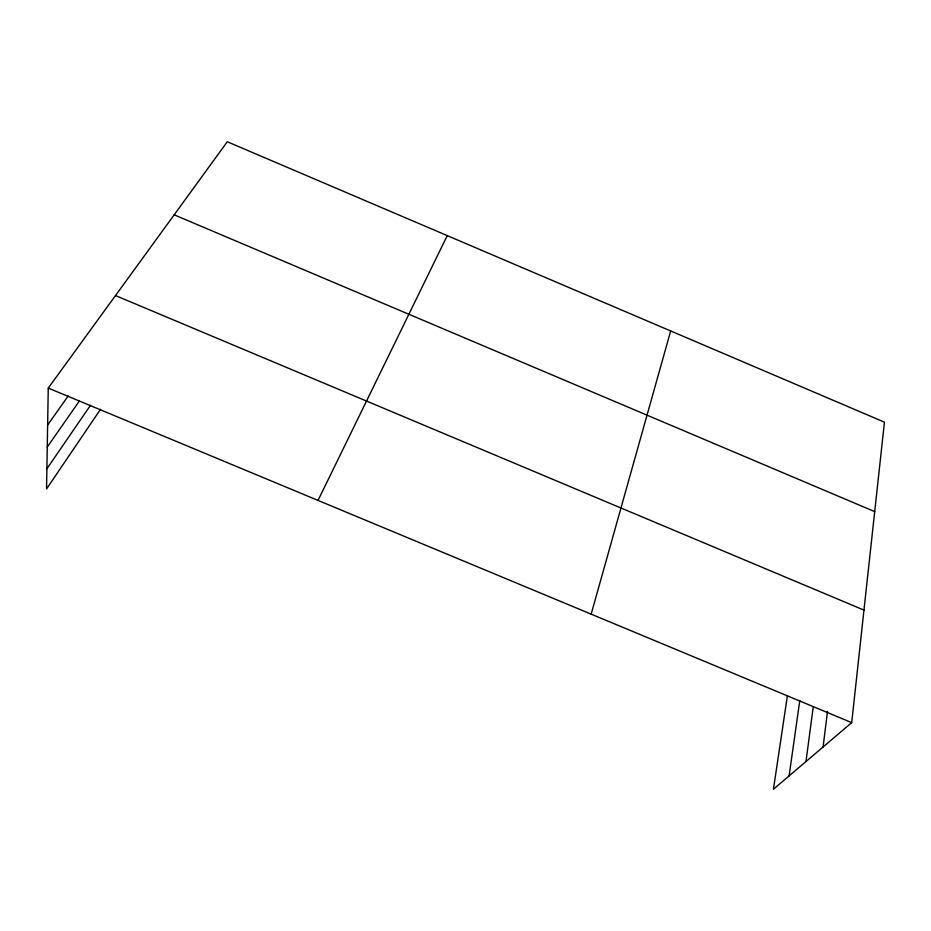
<?xml version="1.0" encoding="UTF-8"?>
<svg xmlns="http://www.w3.org/2000/svg" width="931" height="931" viewBox="0 0 931 931"><rect width="100%" height="100%" fill="white"/><g stroke="black" fill="none" stroke-linecap="round" stroke-linejoin="round"><path stroke-width="1.4" d="M787.405 695.666L773.44 789.244L851.702 722.631L884.45 422.174L227.28 141.756L48.261 388.076L46.55 488.938L100.536 409.279M823.085 746.988L827.508 711.342M805.978 761.546L813.287 706.629M789.116 775.895L799.776 700.566M591.162 614.146L670.669 330.959M318.03 500.413L447.252 235.624M46.887 468.77L90.528 405.241M47.26 447.055L79.356 401.028M47.632 425.013L68.138 396.059M48.261 388.076L851.702 722.631M115.491 295.558L863.968 610.108M174.167 214.828L874.698 511.608"/></g></svg>
